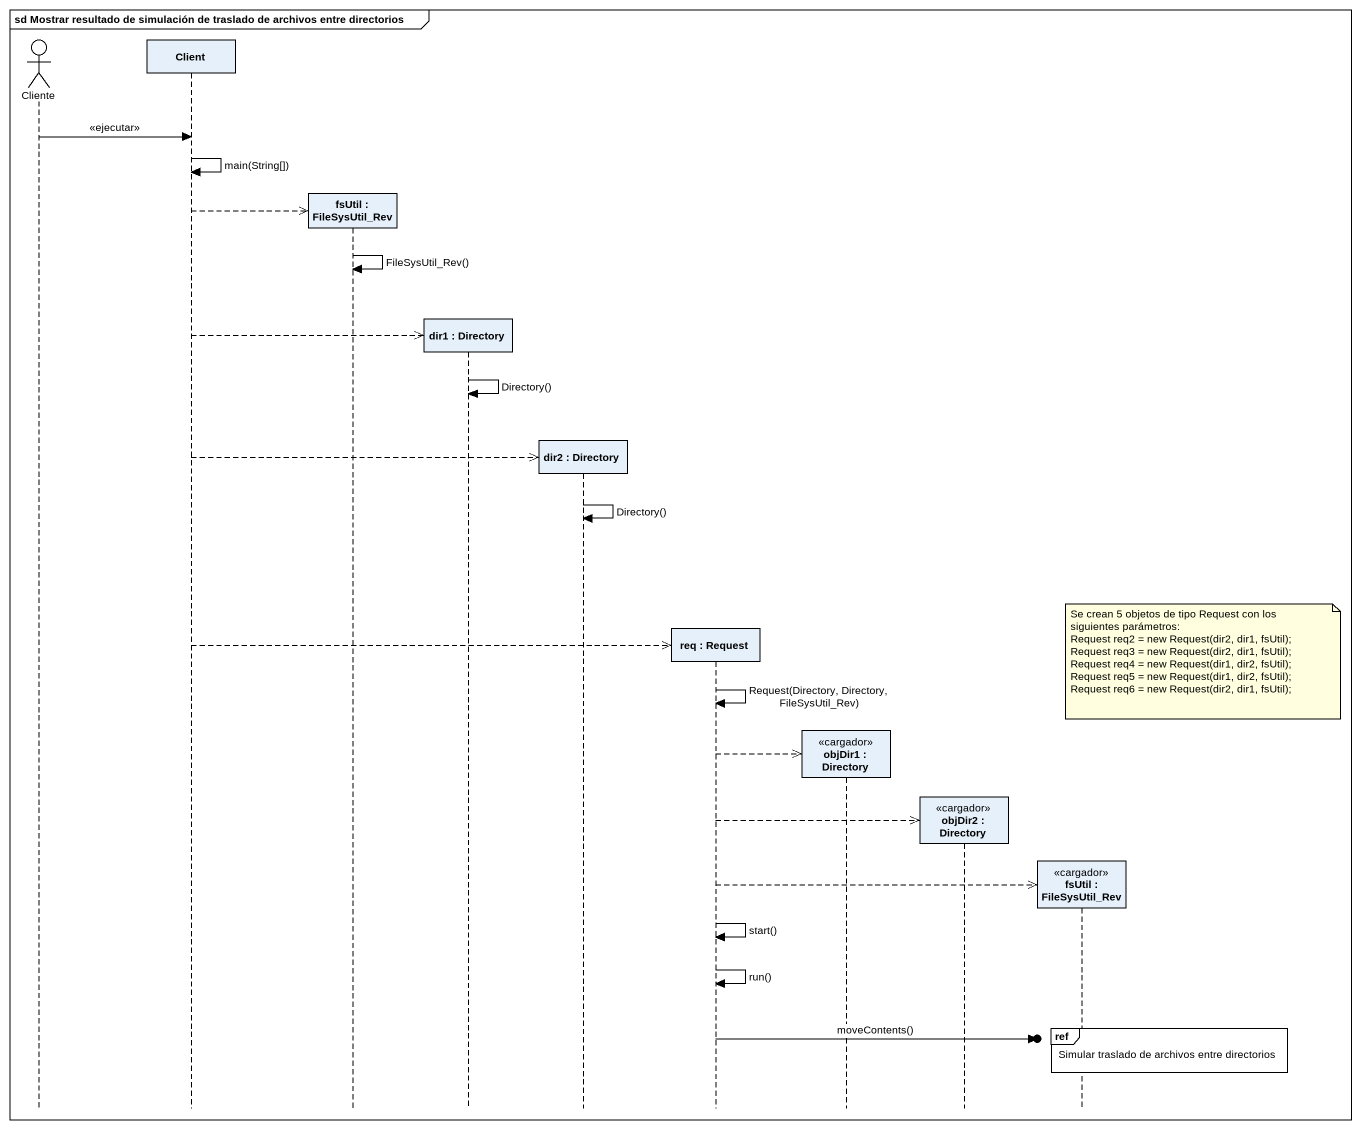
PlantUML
@startuml
mainframe sd Mostrar resultado de simulación de traslado de archivos entre directorios
hide footbox
actor Cliente
participant Client
participant "fsUtil : FileSysUtil_Rev" as fsUtil
participant "dir1 : Directory" as dir1
participant "dir2 : Directory" as dir2
participant "req : Request" as req
participant "objDir1 : Directory" as objDir1 <<cargador>>
participant "objDir2 : Directory" as objDir2 <<cargador>>
participant "fsUtil : FileSysUtil_Rev" as fsUtil_2 <<cargador>>

Cliente -> Client : <<ejecutar>>
Client -> Client : main(String[])
Client -->> fsUtil **
fsUtil -> fsUtil : FileSysUtil_Rev()
Client -->> dir1 **
dir1 -> dir1 : Directory()
Client -->> dir2 **
dir2 -> dir2 : Directory()
Client -->> req **
note over fsUtil_2
  Se crean 5 objetos de tipo Request con los siguientes parámetros:
  Request req2 = new Request(dir2, dir1, fsUtil);
  Request req3 = new Request(dir2, dir1, fsUtil);
  Request req4 = new Request(dir1, dir2, fsUtil);
  Request req5 = new Request(dir1, dir2, fsUtil);
  Request req6 = new Request(dir2, dir1, fsUtil);
end note
req -> req : Request(Directory, Directory, FileSysUtil_Rev)
req -->> objDir1 **
req -->> objDir2 **
req -->> fsUtil_2 **
req -> req : start()
req -> req : run()
ref over fsUtil_2 : Simular traslado de archivos entre directorios
req ->o] : moveContents()
@enduml
